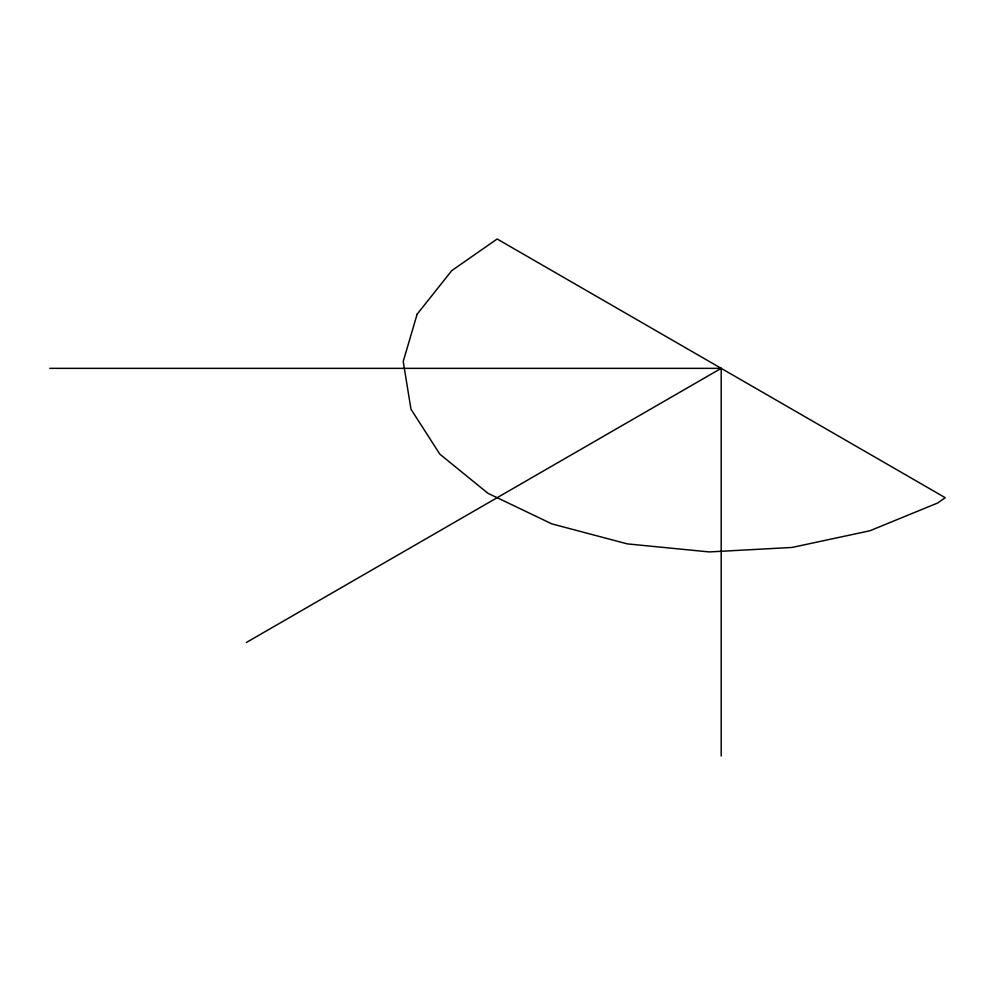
<?xml version="1.0" encoding="UTF-8"?>
<svg xmlns="http://www.w3.org/2000/svg" width="995" height="995" viewBox="0 0 995 995"><rect width="100%" height="100%" fill="white"/><g stroke="black" fill="none" stroke-linecap="round" stroke-linejoin="round"><path stroke-width="1.49" d="M246.412 642.459L721.201 368.349L721.201 756.001M49.75 368.349L721.201 368.349M417.141 314.184L403.224 361.459L410.972 409.206L439.852 454.168L487.923 493.284L551.877 523.892L627.372 543.892L709.261 551.926L791.97 547.461L869.854 530.783L937.601 503.035L945.25 497.699L497.152 238.999L451.792 270.59L417.141 314.184"/></g></svg>
